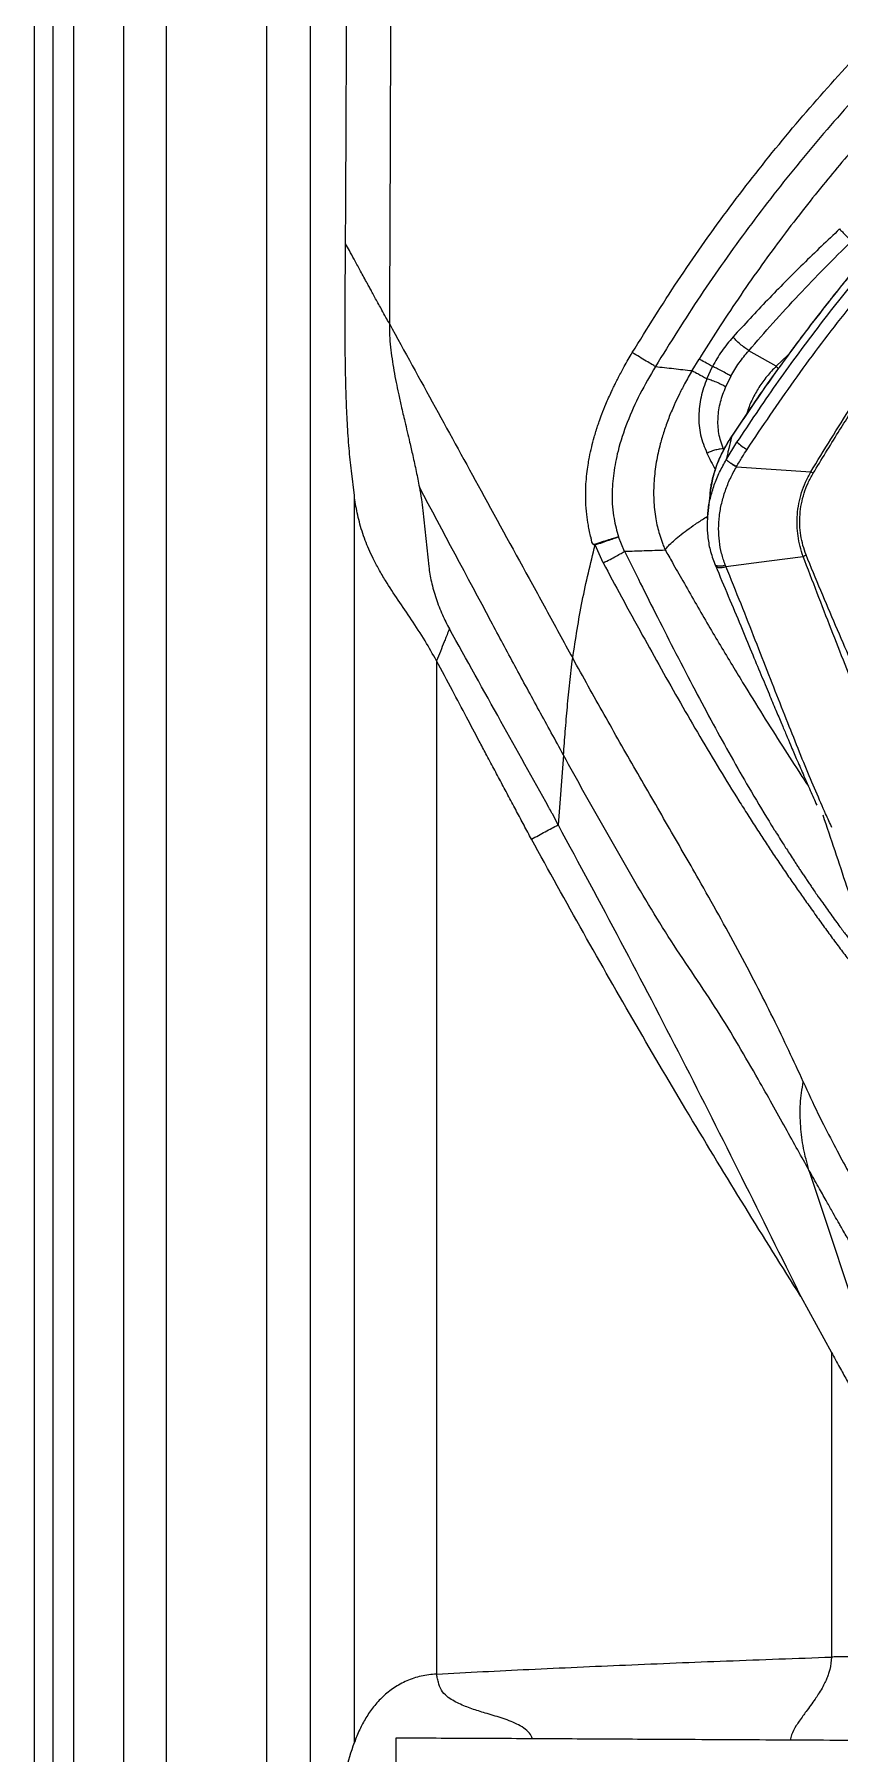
# Model space of a CAD drawing. Extents: x 943 to 1030, y 781 to 934.
# Drawn here: x 943.18 to 951.09, y 864.8 to 881.69 of the extents above; entities that cross this region are included whole.
import ezdxf

# ---------------------------------------------------------------- set-up
doc = ezdxf.new("R2010")
doc.units = 0
doc.header["$MEASUREMENT"] = 0
doc.layers.add('1', color=4, linetype='Continuous')

# ---------------------------------------------------------------- blocks, each defined once
blk = doc.blocks.new('AIRA')
at = {"layer": '1', "color": 4, "linetype": 'Continuous', "lineweight": 25}
blk.add_line((0, 84.142), (0, 3), dxfattribs=at)
at = {"layer": '1', "color": 3, "linetype": 'Continuous', "lineweight": 25}
for p, q in [((0.184, 3.417), (0.184, 83.725)), ((0.387, 3.694), (0.387, 83.448)), ((0.878, 82.815), (0.878, 4.327)), ((1.296, 82.306), (1.296, 4.836)), ((2.286, 48.522), (2.286, 82.071)), ((2.716, 48.652), (2.716, 82.071)), ((3.49, 75.683), (3.488, 75.686)), ((6.466, 75.221), (6.536, 75.335)), ((7.293, 75.264), (7.022, 75.417)), ((7.408, 75.372), (7.293, 75.264)), ((6.611, 75.142), (6.666, 75.261)), ((6.848, 75.166), (6.797, 75.064)), ((6.802, 74.346), (6.907, 74.517)), ((3.146, 73.993), (3.117, 74.237)), ((6.902, 74.277), (7.632, 74.226)), ((7.633, 74.226), (7.656, 74.213)), ((3.146, 61.747), (3.146, 73.993)), ((6.639, 73.998), (6.62, 73.817)), ((3.819, 73.847), (3.877, 73.297)), ((6.618, 73.767), (6.621, 73.817)), ((5.591, 73.334), (5.512, 73.51)), ((5.803, 73.446), (5.742, 73.589)), ((6.689, 73.321), (6.696, 73.305)), ((7.557, 73.397), (7.588, 73.411)), ((3.954, 72.371), (3.954, 62.42)), ((5.202, 71.446), (5.148, 70.76)), ((5.148, 70.76), (5.093, 70.867)), ((7.535, 66.127), (7.836, 65.579)), ((7.836, 65.579), (7.836, 62.587))]:
    blk.add_line(p, q, dxfattribs=at)
at = {"layer": '1', "color": 3, "linetype": 'Continuous', "lineweight": 25, "flags": 128}
for points in [[(6.852, 74.575), (6.851, 74.574), (6.853, 74.569)], [(6.798, 73.297), (7.223, 73.353), (7.557, 73.397)], [(7.614, 67.37), (8.199, 65.608), (8.78, 63.859)]]:
    blk.add_lwpolyline(points, dxfattribs=at)
at = {"layer": '1', "color": 3, "linetype": 'Continuous', "lineweight": 25}
blk.add_arc((7.258, 74.899), 0.518, 227.4165, 240.8955, dxfattribs=at)
for points, knots in [([(3.06, 76.467), (3.06, 76.611), (3.062, 76.887), (3.064, 77.288), (3.066, 77.671), (3.067, 78.057), (3.069, 78.448), (3.07, 78.838), (3.07, 79.223), (3.071, 79.892), (3.069, 80.843), (3.063, 81.663), (3.061, 82.071)], [0, 0, 0, 0, 0.076712, 0.148204, 0.214476, 0.281956, 0.354441, 0.424025, 0.490707, 0.56079, 0.781846, 1, 1, 1, 1]), ([(3.486, 82.071), (3.487, 82.024), (3.488, 81.921), (3.489, 81.752), (3.491, 81.554), (3.492, 81.333), (3.494, 81.107), (3.495, 80.906), (3.496, 80.743), (3.496, 80.614), (3.497, 80.489), (3.498, 80.358), (3.498, 80.215), (3.499, 79.823), (3.5, 79.447), (3.5, 79.087), (3.5, 78.988), (3.5, 78.911), (3.5, 78.854), (3.5, 78.815), (3.5, 78.77), (3.5, 78.685), (3.5, 78.548), (3.5, 78.345), (3.5, 78.096), (3.499, 77.826), (3.498, 77.54), (3.497, 77.258), (3.496, 76.978), (3.495, 76.705), (3.494, 76.451), (3.493, 76.22), (3.492, 76.029), (3.491, 75.878), (3.49, 75.767), (3.49, 75.707), (3.49, 75.683)], [0, 0, 0, 0, 0.022032, 0.048489, 0.079374, 0.114685, 0.152338, 0.185807, 0.208852, 0.229034, 0.246353, 0.26761, 0.290612, 0.313614, 0.451597, 0.467082, 0.482566, 0.498049, 0.503644, 0.509204, 0.516247, 0.524774, 0.549094, 0.580771, 0.619801, 0.66618, 0.707775, 0.753838, 0.798842, 0.839401, 0.881893, 0.918092, 0.948001, 0.971621, 0.988953, 1, 1, 1, 1]), ([(5.878, 75.398), (6.025, 75.634), (6.318, 76.107), (6.802, 76.789), (7.315, 77.448), (7.861, 78.081), (8.437, 78.687), (9.042, 79.262), (9.675, 79.809), (10.334, 80.322), (11.016, 80.806), (11.489, 81.099), (11.725, 81.246)], [0, 0, 0, 0, 0.100042, 0.199933, 0.299921, 0.400058, 0.500026, 0.599962, 0.700077, 0.800123, 0.900018, 1, 1, 1, 1]), ([(11.862, 81.018), (11.629, 80.873), (11.164, 80.584), (10.493, 80.107), (9.845, 79.601), (9.223, 79.063), (8.627, 78.496), (8.06, 77.901), (7.522, 77.278), (7.016, 76.63), (6.54, 75.96), (6.25, 75.494), (6.105, 75.261)], [0, 0, 0, 0, 0.100007, 0.199908, 0.299949, 0.40005, 0.499964, 0.599911, 0.700038, 0.800024, 0.899928, 1, 1, 1, 1]), ([(6.907, 74.517), (7.034, 74.707), (7.287, 75.086), (7.694, 75.637), (8.118, 76.174), (8.562, 76.696), (9.025, 77.201), (9.506, 77.69), (10.004, 78.161), (10.518, 78.613), (11.048, 79.046), (11.594, 79.459), (12.153, 79.854), (12.537, 80.099), (12.729, 80.221)], [0, 0, 0, 0, 0.083512, 0.166712, 0.249853, 0.333077, 0.416479, 0.499832, 0.583025, 0.666209, 0.749518, 0.832976, 0.916394, 1, 1, 1, 1]), ([(7.006, 74.446), (7.158, 74.672), (7.461, 75.124), (7.955, 75.776), (8.474, 76.407), (9.022, 77.017), (9.563, 77.569), (10.091, 78.069), (10.602, 78.52), (11.129, 78.952), (11.671, 79.364), (12.227, 79.758), (12.608, 80.002), (12.799, 80.124)], [0, 0, 0, 0, 0.100069, 0.199912, 0.299747, 0.399786, 0.499827, 0.583023, 0.66622, 0.749552, 0.833045, 0.916507, 1, 1, 1, 1]), ([(7.632, 74.226), (7.764, 74.441), (8.026, 74.872), (8.457, 75.496), (8.916, 76.098), (9.405, 76.674), (9.923, 77.219), (10.476, 77.731), (11.06, 78.211), (11.67, 78.659), (12.299, 79.08), (12.733, 79.334), (12.95, 79.461)], [0, 0, 0, 0, 0.100262, 0.200594, 0.3008419, 0.4004929, 0.4997617, 0.5991068, 0.6990092, 0.7993777, 0.8996698, 1, 1, 1, 1]), ([(7.656, 74.213), (7.738, 74.347), (7.892, 74.602), (8.122, 74.959), (8.336, 75.272), (8.531, 75.543), (8.703, 75.774), (8.85, 75.964), (8.956, 76.097), (9.025, 76.181), (9.064, 76.23), (9.117, 76.293), (9.185, 76.374), (9.27, 76.474), (9.358, 76.574), (9.506, 76.741), (9.669, 76.916), (9.823, 77.074), (9.892, 77.142), (9.922, 77.172), (9.935, 77.186), (9.941, 77.191), (9.944, 77.194), (9.945, 77.195), (9.946, 77.196), (9.946, 77.196), (9.946, 77.196), (9.946, 77.196), (9.946, 77.196), (9.946, 77.196), (9.947, 77.197), (9.949, 77.199), (9.96, 77.21), (9.982, 77.232), (10.022, 77.27), (10.084, 77.33), (10.173, 77.414), (10.292, 77.524), (10.397, 77.618), (10.48, 77.691), (10.531, 77.735), (10.584, 77.781), (10.641, 77.829), (10.699, 77.878), (10.761, 77.929), (10.823, 77.981), (11.027, 78.146), (11.38, 78.416), (11.894, 78.777), (12.421, 79.12), (12.782, 79.331), (12.963, 79.436)], [0, 0, 0, 0, 0.062481, 0.118844, 0.169135, 0.213352, 0.251461, 0.283422, 0.309236, 0.318658, 0.3269, 0.333965, 0.351242, 0.368824, 0.386373, 0.403893, 0.457678, 0.481272, 0.491642, 0.496202, 0.498209, 0.499091, 0.49948, 0.499651, 0.499785, 0.499785, 0.499785, 0.499787, 0.499791, 0.499809, 0.499878, 0.500152, 0.501246, 0.505611, 0.512881, 0.523059, 0.53994, 0.561408, 0.587481, 0.596044, 0.605011, 0.61438, 0.624154, 0.634334, 0.64492, 0.655914, 0.66648, 0.749216, 0.832806, 0.916374, 1, 1, 1, 1]), ([(9.084, 78.488), (8.997, 78.403), (8.826, 78.236), (8.582, 77.985), (8.354, 77.74), (8.14, 77.502), (7.942, 77.272), (7.745, 77.035), (7.541, 76.78), (7.332, 76.507), (7.121, 76.219), (6.918, 75.927), (6.72, 75.63), (6.596, 75.432), (6.536, 75.335)], [0, 0, 0, 0, 0.089905, 0.176045, 0.258416, 0.337016, 0.411842, 0.482892, 0.563936, 0.653111, 0.736924, 0.827215, 0.91562, 1, 1, 1, 1]), ([(8.685, 76.934), (8.622, 76.864), (8.502, 76.732), (8.337, 76.542), (8.194, 76.373), (8.071, 76.225), (7.97, 76.1), (7.884, 75.994), (7.798, 75.886), (7.696, 75.755), (7.568, 75.588), (7.418, 75.386), (7.245, 75.149), (7.053, 74.876), (6.922, 74.679), (6.852, 74.575)], [0, 0, 0, 0, 0.094325, 0.178492, 0.25253, 0.316461, 0.370301, 0.414065, 0.452667, 0.509399, 0.579886, 0.664139, 0.762187, 0.874096, 1, 1, 1, 1]), ([(6.853, 74.569), (6.992, 74.775), (7.271, 75.188), (7.72, 75.786), (8.189, 76.371), (8.521, 76.745), (8.687, 76.932)], [0, 0, 0, 0, 0.250206, 0.499886, 0.749717, 1, 1, 1, 1]), ([(7.916, 76.612), (7.795, 76.498), (7.555, 76.269), (7.204, 75.916), (6.98, 75.673), (6.868, 75.552)], [0, 0, 0, 0, 0.332709, 0.665885, 1, 1, 1, 1]), ([(7.022, 75.417), (7.101, 75.508), (7.262, 75.693), (7.511, 75.962), (7.769, 76.231), (7.944, 76.405), (8.034, 76.494)], [0, 0, 0, 0, 0.245518, 0.500011, 0.744041, 1, 1, 1, 1]), ([(7.916, 76.612), (7.925, 76.603), (7.943, 76.583), (7.975, 76.55), (8.007, 76.519), (8.025, 76.502), (8.034, 76.494)], [0, 0, 0, 0, 0.244414, 0.5, 0.755586, 1, 1, 1, 1]), ([(3.117, 74.237), (3.109, 74.31), (3.092, 74.464), (3.077, 74.703), (3.065, 74.955), (3.059, 75.21), (3.056, 75.428), (3.055, 75.608), (3.055, 75.756), (3.056, 75.899), (3.057, 76.032), (3.057, 76.156), (3.058, 76.276), (3.059, 76.382), (3.059, 76.443), (3.06, 76.467)], [0, 0, 0, 0, 0.10014, 0.21175, 0.32182, 0.439403, 0.553088, 0.614479, 0.680703, 0.751764, 0.806176, 0.858003, 0.918146, 0.966919, 1, 1, 1, 1]), ([(3.488, 75.686), (3.478, 75.705), (3.454, 75.748), (3.42, 75.81), (3.386, 75.872), (3.356, 75.926), (3.329, 75.976), (3.305, 76.02), (3.284, 76.058), (3.249, 76.122), (3.202, 76.208), (3.146, 76.311), (3.098, 76.397), (3.072, 76.445), (3.06, 76.467)], [0, 0, 0, 0, 0.069709, 0.158547, 0.226394, 0.294411, 0.356228, 0.410781, 0.458031, 0.497956, 0.648784, 0.782357, 0.899261, 1, 1, 1, 1]), ([(3.49, 75.683), (3.49, 75.645), (3.491, 75.567), (3.501, 75.452), (3.516, 75.337), (3.534, 75.222), (3.556, 75.108), (3.58, 74.992), (3.608, 74.864), (3.646, 74.705), (3.684, 74.542), (3.722, 74.379), (3.755, 74.231), (3.775, 74.128), (3.785, 74.077)], [0, 0, 0, 0, 0.070643, 0.141251, 0.211641, 0.282525, 0.355231, 0.422843, 0.500005, 0.595313, 0.722103, 0.805762, 0.903265, 1, 1, 1, 1]), ([(3.49, 75.683), (3.79, 75.136), (4.259, 74.282), (4.771, 73.348), (5.028, 72.88), (5.16, 72.64), (5.248, 72.479), (5.292, 72.399)], [0, 0, 0, 0, 0.500001, 0.780002, 0.853336, 0.926669, 1, 1, 1, 1]), ([(6.868, 75.552), (6.829, 75.506), (6.753, 75.416), (6.695, 75.313), (6.666, 75.261)], [0, 0, 0, 0, 0.500825, 1, 1, 1, 1]), ([(7.022, 75.417), (7.009, 75.426), (6.983, 75.445), (6.938, 75.482), (6.896, 75.521), (6.877, 75.541), (6.868, 75.552)], [0, 0, 0, 0, 0.240908, 0.5, 0.759092, 1, 1, 1, 1]), ([(5.476, 73.565), (5.476, 73.566), (5.475, 73.567), (5.474, 73.572), (5.463, 73.617), (5.446, 73.697), (5.428, 73.815), (5.42, 73.93), (5.419, 74.037), (5.424, 74.136), (5.433, 74.225), (5.445, 74.305), (5.459, 74.386), (5.478, 74.471), (5.5, 74.555), (5.518, 74.614), (5.529, 74.651), (5.539, 74.683), (5.556, 74.73), (5.582, 74.803), (5.622, 74.901), (5.658, 74.982), (5.682, 75.033), (5.689, 75.048), (5.695, 75.061), (5.704, 75.079), (5.714, 75.1), (5.728, 75.127), (5.756, 75.181), (5.805, 75.273), (5.852, 75.352), (5.878, 75.398)], [0, 0, 0, 0, 0.0002288, 0.0020995, 0.007424, 0.0731164, 0.1286408, 0.1934062, 0.2519725, 0.2952123, 0.3480889, 0.3903872, 0.4219594, 0.4754281, 0.5255417, 0.5571101, 0.5725385, 0.584364, 0.6094721, 0.6500152, 0.7051593, 0.7750167, 0.7878372, 0.7928208, 0.8003631, 0.8104667, 0.8231344, 0.8383696, 0.8561751, 0.9183994, 1, 1, 1, 1]), ([(6.105, 75.261), (6.095, 75.268), (6.073, 75.281), (6.017, 75.314), (5.95, 75.354), (5.902, 75.383), (5.878, 75.398)], [0, 0, 0, 0, 0.244049, 0.5, 0.75595, 1, 1, 1, 1]), ([(6.666, 75.261), (6.64, 75.276), (6.588, 75.306), (6.553, 75.325), (6.536, 75.335)], [0, 0, 0, 0, 0.507768, 1, 1, 1, 1]), ([(6.848, 75.166), (6.873, 75.21), (6.924, 75.299), (6.989, 75.377), (7.022, 75.417)], [0, 0, 0, 0, 0.499929, 1, 1, 1, 1]), ([(6.105, 75.261), (6.053, 75.172), (5.95, 74.994), (5.825, 74.717), (5.739, 74.456), (5.691, 74.217), (5.674, 73.995), (5.688, 73.783), (5.726, 73.648), (5.742, 73.589)], [0, 0, 0, 0, 0.176212, 0.3486, 0.517024, 0.64155, 0.762651, 0.896023, 1, 1, 1, 1]), ([(6.466, 75.221), (6.441, 75.178), (6.395, 75.098), (6.337, 74.985), (6.284, 74.872), (6.235, 74.755), (6.19, 74.628), (6.156, 74.514), (6.131, 74.412), (6.113, 74.321), (6.1, 74.23), (6.091, 74.137), (6.087, 74.044), (6.088, 73.951), (6.095, 73.858), (6.108, 73.77), (6.124, 73.689), (6.145, 73.612), (6.163, 73.555), (6.179, 73.515), (6.187, 73.493), (6.195, 73.476), (6.199, 73.465), (6.201, 73.462), (6.201, 73.461), (6.201, 73.461)], [0, 0, 0, 0, 0.080236, 0.149013, 0.206292, 0.282344, 0.3555, 0.425714, 0.47552, 0.525483, 0.575588, 0.625838, 0.676255, 0.727031, 0.777312, 0.827221, 0.870647, 0.91201, 0.95591, 0.96755, 0.980914, 0.994341, 0.998144, 0.999315, 1, 1, 1, 1]), ([(6.105, 75.261), (6.165, 75.255), (6.286, 75.241), (6.406, 75.227), (6.466, 75.221)], [0, 0, 0, 0, 0.4999986, 1, 1, 1, 1]), ([(6.466, 75.221), (6.485, 75.211), (6.523, 75.191), (6.581, 75.158), (6.611, 75.142)], [0, 0, 0, 0, 0.4919557, 1, 1, 1, 1]), ([(6.611, 75.142), (6.589, 75.082), (6.547, 74.962), (6.526, 74.775), (6.541, 74.588), (6.588, 74.47), (6.612, 74.41)], [0, 0, 0, 0, 0.245309, 0.492951, 0.744703, 1, 1, 1, 1]), ([(6.611, 75.142), (6.624, 75.138), (6.651, 75.131), (6.704, 75.111), (6.756, 75.087), (6.784, 75.071), (6.797, 75.064)], [0, 0, 0, 0, 0.241145, 0.499999, 0.758855, 1, 1, 1, 1]), ([(6.848, 75.166), (6.834, 75.174), (6.806, 75.191), (6.755, 75.219), (6.704, 75.245), (6.678, 75.256), (6.666, 75.261)], [0, 0, 0, 0, 0.240806, 0.5, 0.759194, 1, 1, 1, 1]), ([(7.293, 75.264), (7.261, 75.232), (7.199, 75.167), (7.121, 75.058), (7.057, 74.942), (7.019, 74.855), (7.007, 74.808), (7.005, 74.802)], [0, 0, 0, 0, 0.242516, 0.48372, 0.724622, 0.966932, 1, 1, 1, 1]), ([(7.293, 75.264), (7.298, 75.258), (7.305, 75.251), (7.313, 75.243), (7.314, 75.242)], [0, 0, 0, 0, 0.878968, 1, 1, 1, 1]), ([(6.773, 74.452), (6.756, 74.502), (6.722, 74.602), (6.717, 74.759), (6.739, 74.914), (6.778, 75.014), (6.797, 75.064)], [0, 0, 0, 0, 0.251876, 0.501644, 0.75031, 1, 1, 1, 1]), ([(6.852, 74.575), (6.822, 74.527), (6.764, 74.432), (6.702, 74.284), (6.659, 74.14), (6.646, 74.045), (6.64, 73.999)], [0, 0, 0, 0, 0.272315, 0.52899, 0.772698, 1, 1, 1, 1]), ([(6.642, 73.998), (6.643, 74.016), (6.648, 74.079), (6.673, 74.188), (6.717, 74.32), (6.777, 74.448), (6.827, 74.529), (6.853, 74.569)], [0, 0, 0, 0, 0.094314, 0.321182, 0.548837, 0.774122, 1, 1, 1, 1]), ([(6.853, 74.569), (6.844, 74.532), (6.835, 74.495), (6.827, 74.457), (6.827, 74.456), (6.825, 74.451), (6.821, 74.433), (6.813, 74.397), (6.806, 74.365), (6.802, 74.346)], [0, 0, 0, 0, 0.500001, 0.500607, 0.505213, 0.517858, 0.565455, 0.750005, 1, 1, 1, 1]), ([(6.773, 74.452), (6.763, 74.452), (6.742, 74.451), (6.699, 74.443), (6.654, 74.429), (6.626, 74.416), (6.612, 74.41)], [0, 0, 0, 0, 0.243719, 0.5, 0.756281, 1, 1, 1, 1]), ([(6.612, 74.41), (6.638, 74.357), (6.664, 74.303), (6.695, 74.251), (6.695, 74.251)], [0, 0, 0, 0, 0.999383, 1, 1, 1, 1]), ([(6.621, 73.817), (6.622, 73.824), (6.624, 73.874), (6.644, 73.969), (6.682, 74.099), (6.734, 74.226), (6.779, 74.306), (6.802, 74.346)], [0, 0, 0, 0, 0.038086, 0.278927, 0.518638, 0.760033, 1, 1, 1, 1]), ([(6.802, 74.346), (6.805, 74.343), (6.809, 74.339), (6.823, 74.328), (6.836, 74.319), (6.852, 74.308), (6.874, 74.294), (6.891, 74.284), (6.902, 74.278)], [0, 0, 0, 0, 0.238958, 0.36804, 0.5, 0.63196, 0.761042, 1, 1, 1, 1]), ([(6.902, 74.277), (6.891, 74.284), (6.874, 74.294), (6.851, 74.308), (6.836, 74.318), (6.822, 74.328), (6.809, 74.338), (6.805, 74.343), (6.802, 74.346)], [0, 0, 0, 0, 0.239009, 0.368125, 0.500111, 0.632082, 0.76115, 1, 1, 1, 1]), ([(6.902, 74.278), (6.921, 74.31), (6.955, 74.366), (6.99, 74.422), (7.006, 74.446)], [0, 0, 0, 0, 0.5600024, 1, 1, 1, 1]), ([(6.792, 73.314), (6.779, 73.35), (6.753, 73.424), (6.732, 73.544), (6.724, 73.668), (6.732, 73.793), (6.754, 73.918), (6.791, 74.042), (6.839, 74.163), (6.881, 74.239), (6.902, 74.277)], [0, 0, 0, 0, 0.126237, 0.25247, 0.378246, 0.503559, 0.627704, 0.75127, 0.8765, 1, 1, 1, 1]), ([(6.902, 74.278), (6.902, 74.278), (6.902, 74.278), (6.902, 74.278), (6.902, 74.277)], [0, 0, 0, 0, 0.56, 1, 1, 1, 1]), ([(7.557, 73.397), (7.547, 73.43), (7.525, 73.494), (7.499, 73.63), (7.494, 73.772), (7.513, 73.916), (7.54, 74.023), (7.579, 74.127), (7.615, 74.193), (7.633, 74.226)], [0, 0, 0, 0, 0.125715, 0.251319, 0.500682, 0.625643, 0.750732, 0.87504, 1, 1, 1, 1]), ([(7.587, 73.411), (7.576, 73.442), (7.554, 73.504), (7.526, 73.635), (7.52, 73.774), (7.539, 73.913), (7.565, 74.016), (7.603, 74.118), (7.639, 74.181), (7.656, 74.213)], [0, 0, 0, 0, 0.126001, 0.251619, 0.501189, 0.626193, 0.751176, 0.875146, 1, 1, 1, 1]), ([(3.954, 72.371), (3.917, 72.436), (3.839, 72.575), (3.709, 72.772), (3.575, 72.968), (3.467, 73.132), (3.387, 73.267), (3.333, 73.371), (3.288, 73.465), (3.252, 73.555), (3.221, 73.644), (3.195, 73.734), (3.174, 73.822), (3.158, 73.908), (3.15, 73.965), (3.146, 73.993)], [0, 0, 0, 0, 0.1184671, 0.2500305, 0.3749963, 0.499907, 0.5729459, 0.6389436, 0.6979397, 0.7499901, 0.8047323, 0.856951, 0.9067887, 0.9544091, 1, 1, 1, 1]), ([(3.785, 74.077), (3.792, 74.037), (3.806, 73.96), (3.815, 73.884), (3.819, 73.847)], [0, 0, 0, 0, 0.523215, 1, 1, 1, 1]), ([(5.202, 71.446), (5.122, 71.592), (4.962, 71.883), (4.724, 72.32), (4.332, 73.052), (4.019, 73.638), (3.785, 74.077)], [0, 0, 0, 0, 0.166665, 0.333331, 0.499998, 1, 1, 1, 1]), ([(6.201, 73.46), (6.211, 73.473), (6.232, 73.5), (6.28, 73.547), (6.34, 73.599), (6.414, 73.655), (6.498, 73.714), (6.567, 73.76), (6.61, 73.786), (6.62, 73.792)], [0, 0, 0, 0, 0.152107, 0.308883, 0.468934, 0.630675, 0.792417, 0.952472, 1, 1, 1, 1]), ([(6.62, 73.816), (6.618, 73.782), (6.612, 73.708), (6.618, 73.589), (6.64, 73.454), (6.672, 73.367), (6.689, 73.321)], [0, 0, 0, 0, 0.192179, 0.423129, 0.693559, 1, 1, 1, 1]), ([(5.292, 72.399), (5.321, 72.586), (5.378, 72.959), (5.468, 73.326), (5.512, 73.51)], [0, 0, 0, 0, 0.50003, 1, 1, 1, 1]), ([(5.498, 73.512), (5.497, 73.512), (5.495, 73.514), (5.493, 73.515), (5.487, 73.522), (5.482, 73.534), (5.478, 73.549), (5.477, 73.558), (5.476, 73.563), (5.476, 73.565), (5.476, 73.565)], [0, 0, 0, 0, 0.0626475, 0.1244186, 0.1384465, 0.499826, 0.7495471, 0.9239139, 0.9739587, 1, 1, 1, 1]), ([(5.742, 73.589), (5.73, 73.585), (5.706, 73.578), (5.646, 73.559), (5.575, 73.536), (5.523, 73.52), (5.498, 73.512)], [0, 0, 0, 0, 0.244504, 0.500079, 0.755612, 1, 1, 1, 1]), ([(5.512, 73.51), (5.51, 73.51), (5.505, 73.511), (5.5, 73.511), (5.498, 73.512)], [0, 0, 0, 0, 0.499994, 1, 1, 1, 1]), ([(5.512, 73.51), (5.537, 73.518), (5.586, 73.534), (5.653, 73.557), (5.708, 73.577), (5.731, 73.585), (5.742, 73.589)], [0, 0, 0, 0, 0.250701, 0.500667, 0.750479, 1, 1, 1, 1]), ([(5.803, 73.447), (5.868, 73.449), (6.003, 73.453), (6.133, 73.458), (6.201, 73.46)], [0, 0, 0, 0, 0.477756, 1, 1, 1, 1]), ([(6.201, 73.46), (6.225, 73.42), (6.283, 73.318), (6.38, 73.146), (6.494, 72.948), (6.612, 72.744), (6.73, 72.544), (6.847, 72.349), (6.992, 72.111), (7.162, 71.835), (7.354, 71.532), (7.504, 71.299), (7.585, 71.175), (7.609, 71.139)], [0, 0, 0, 0, 0.047355, 0.117477, 0.198411, 0.279281, 0.359993, 0.44052, 0.520875, 0.661198, 0.80109, 0.940595, 1, 1, 1, 1]), ([(3.877, 73.297), (3.885, 73.247), (3.9, 73.141), (3.948, 72.983), (4.006, 72.827), (4.056, 72.73), (4.08, 72.685)], [0, 0, 0, 0, 0.235887, 0.499965, 0.765382, 1, 1, 1, 1]), ([(5.591, 73.334), (5.651, 73.222), (5.779, 72.985), (5.969, 72.637), (6.163, 72.289), (6.351, 71.957), (6.542, 71.626), (6.734, 71.305), (6.892, 71.05), (7.013, 70.858), (7.099, 70.725), (7.182, 70.597), (7.266, 70.47), (7.351, 70.345), (7.436, 70.22), (7.52, 70.1), (7.607, 69.977), (7.696, 69.852), (7.788, 69.724), (7.878, 69.602), (7.966, 69.485), (8.053, 69.371), (8.139, 69.261), (8.195, 69.191), (8.223, 69.155)], [0, 0, 0, 0, 0.068775, 0.146847, 0.216536, 0.287905, 0.358704, 0.43084, 0.500127, 0.532394, 0.563868, 0.594559, 0.624484, 0.656366, 0.68789, 0.719069, 0.749921, 0.786007, 0.821341, 0.856967, 0.892221, 0.927536, 0.963452, 1, 1, 1, 1]), ([(5.592, 73.334), (5.615, 73.345), (5.661, 73.368), (5.722, 73.4), (5.773, 73.428), (5.793, 73.44), (5.803, 73.447)], [0, 0, 0, 0, 0.249999, 0.499998, 0.749998, 1, 1, 1, 1]), ([(5.803, 73.447), (5.854, 73.342), (5.961, 73.126), (6.129, 72.791), (6.308, 72.44), (6.491, 72.089), (6.671, 71.751), (6.848, 71.431), (7.031, 71.112), (7.173, 70.875), (7.263, 70.73), (7.301, 70.669), (7.331, 70.622), (7.364, 70.57), (7.395, 70.521), (7.43, 70.466), (7.463, 70.416), (7.491, 70.373), (7.514, 70.338), (7.537, 70.303), (7.561, 70.268), (7.586, 70.231), (7.61, 70.194), (7.635, 70.158), (7.662, 70.118), (7.7, 70.063), (7.746, 69.998), (7.795, 69.929), (7.841, 69.865), (7.886, 69.804), (7.927, 69.748), (7.963, 69.701), (8, 69.651), (8.048, 69.589), (8.106, 69.514), (8.165, 69.44), (8.216, 69.376), (8.246, 69.339), (8.26, 69.323)], [0, 0, 0, 0, 0.064909, 0.135065, 0.210597, 0.287379, 0.360138, 0.431027, 0.500226, 0.578116, 0.598561, 0.606121, 0.622801, 0.633049, 0.645165, 0.659158, 0.674861, 0.683692, 0.692536, 0.701387, 0.711129, 0.72087, 0.730607, 0.740333, 0.750044, 0.763108, 0.786017, 0.80449, 0.822011, 0.842009, 0.859024, 0.873059, 0.885605, 0.9062, 0.932507, 0.959597, 0.982063, 1, 1, 1, 1]), ([(6.69, 73.321), (6.691, 73.319), (6.693, 73.314), (6.703, 73.308), (6.717, 73.304), (6.734, 73.302), (6.753, 73.303), (6.773, 73.307), (6.786, 73.312), (6.792, 73.314)], [0, 0, 0, 0, 0.080611, 0.236617, 0.396587, 0.556557, 0.712563, 0.861201, 1, 1, 1, 1]), ([(6.693, 73.311), (6.693, 73.311), (6.694, 73.307), (6.699, 73.3), (6.709, 73.293), (6.723, 73.288), (6.74, 73.286), (6.76, 73.287), (6.779, 73.291), (6.792, 73.295), (6.798, 73.297)], [0, 0, 0, 0, 0.0169813, 0.1537068, 0.2971838, 0.4443145, 0.5914918, 0.7351018, 0.8720292, 1, 1, 1, 1]), ([(6.696, 73.306), (6.738, 73.205), (6.823, 73.003), (6.941, 72.721), (7.047, 72.465), (7.14, 72.243), (7.219, 72.053), (7.286, 71.893), (7.342, 71.761), (7.39, 71.647), (7.439, 71.532), (7.494, 71.402), (7.56, 71.251), (7.628, 71.095), (7.67, 71), (7.691, 70.953)], [0, 0, 0, 0, 0.105676, 0.211493, 0.307615, 0.393938, 0.470639, 0.536737, 0.593749, 0.641701, 0.687838, 0.751642, 0.827632, 0.915288, 1, 1, 1, 1]), ([(6.798, 73.297), (6.797, 73.3), (6.795, 73.306), (6.793, 73.311), (6.792, 73.314)], [0, 0, 0, 0, 0.56, 1, 1, 1, 1]), ([(7.841, 70.734), (7.82, 70.778), (7.772, 70.882), (7.683, 71.086), (7.578, 71.335), (7.466, 71.612), (7.347, 71.912), (7.221, 72.232), (7.088, 72.571), (6.949, 72.926), (6.848, 73.174), (6.798, 73.297)], [0, 0, 0, 0, 0.082536, 0.196939, 0.31203, 0.427055, 0.541417, 0.65567, 0.770292, 0.885344, 1, 1, 1, 1]), ([(8.504, 70.425), (8.513, 70.437), (8.532, 70.462), (8.548, 70.52), (8.554, 70.598), (8.546, 70.702), (8.521, 70.833), (8.476, 70.993), (8.415, 71.178), (8.332, 71.407), (8.227, 71.681), (8.102, 72), (7.97, 72.334), (7.834, 72.68), (7.696, 73.035), (7.603, 73.276), (7.557, 73.397)], [0, 0, 0, 0, 0.06234, 0.124818, 0.187363, 0.250453, 0.313852, 0.376637, 0.439459, 0.502671, 0.586016, 0.668823, 0.751617, 0.834542, 0.917364, 1, 1, 1, 1]), ([(8.583, 70.468), (8.594, 70.482), (8.616, 70.511), (8.639, 70.576), (8.649, 70.66), (8.642, 70.769), (8.616, 70.905), (8.568, 71.067), (8.503, 71.252), (8.413, 71.478), (8.3, 71.746), (8.165, 72.056), (8.023, 72.38), (7.877, 72.715), (7.731, 73.059), (7.635, 73.294), (7.587, 73.411)], [0, 0, 0, 0, 0.062319, 0.124752, 0.187451, 0.250906, 0.314486, 0.37751, 0.44061, 0.503895, 0.587131, 0.669779, 0.75236, 0.835034, 0.917583, 1, 1, 1, 1]), ([(4.08, 72.685), (4.072, 72.666), (4.061, 72.638), (4.044, 72.595), (4.011, 72.511), (3.979, 72.433), (3.954, 72.371)], [0, 0, 0, 0, 0.190051, 0.27416, 0.419715, 1, 1, 1, 1]), ([(5.093, 70.867), (5.091, 70.869), (5.079, 70.891), (4.911, 71.194), (4.576, 71.798), (4.249, 72.382), (4.08, 72.685)], [0, 0, 0, 0, 0.003849, 0.035591, 0.499944, 1, 1, 1, 1]), ([(4.887, 70.619), (4.863, 70.664), (4.814, 70.755), (4.74, 70.894), (4.666, 71.033), (4.591, 71.173), (4.516, 71.315), (4.443, 71.451), (4.354, 71.619), (4.244, 71.826), (4.104, 72.089), (4.006, 72.274), (3.954, 72.371)], [0, 0, 0, 0, 0.078356, 0.15579, 0.237232, 0.316864, 0.396266, 0.478855, 0.549979, 0.683655, 0.833662, 1, 1, 1, 1]), ([(5.202, 71.446), (5.207, 71.523), (5.219, 71.677), (5.239, 71.916), (5.262, 72.157), (5.282, 72.318), (5.292, 72.399)], [0, 0, 0, 0, 0.249951, 0.499974, 0.750005, 1, 1, 1, 1]), ([(7.558, 68.237), (7.512, 68.339), (7.419, 68.541), (7.263, 68.862), (7.097, 69.192), (6.918, 69.53), (6.729, 69.875), (6.499, 70.282), (6.226, 70.755), (5.913, 71.296), (5.6, 71.843), (5.394, 72.214), (5.292, 72.399)], [0, 0, 0, 0, 0.08333, 0.166662, 0.249997, 0.333332, 0.416668, 0.500007, 0.624999, 0.749998, 0.875, 1, 1, 1, 1]), ([(7.614, 67.37), (7.578, 67.434), (7.507, 67.562), (7.385, 67.782), (7.255, 68.016), (7.101, 68.287), (6.923, 68.595), (6.718, 68.935), (6.492, 69.273), (6.258, 69.618), (6.037, 69.976), (5.824, 70.34), (5.613, 70.707), (5.405, 71.075), (5.269, 71.322), (5.202, 71.446)], [0, 0, 0, 0, 0.062475, 0.124959, 0.187453, 0.249953, 0.333284, 0.41662, 0.499937, 0.583262, 0.666602, 0.74995, 0.8333, 0.91665, 1, 1, 1, 1]), ([(5.148, 70.76), (5.354, 70.379), (5.766, 69.616), (6.368, 68.463), (6.954, 67.298), (7.341, 66.518), (7.535, 66.127)], [0, 0, 0, 0, 0.2492964, 0.4987966, 0.7489993, 1, 1, 1, 1]), ([(7.751, 70.858), (7.829, 70.624), (8, 70.113), (8.168, 69.601), (8.26, 69.323)], [0, 0, 0, 0, 0.457465, 1, 1, 1, 1]), ([(7.535, 66.127), (7.352, 66.42), (6.981, 67.012), (6.44, 67.901), (5.911, 68.799), (5.394, 69.702), (5.056, 70.313), (4.887, 70.619)], [0, 0, 0, 0, 0.199033, 0.401654, 0.598396, 0.798707, 1, 1, 1, 1]), ([(7.614, 67.37), (7.595, 67.44), (7.555, 67.581), (7.531, 67.8), (7.524, 68.02), (7.547, 68.165), (7.558, 68.237)], [0, 0, 0, 0, 0.249981, 0.50004, 0.750088, 1, 1, 1, 1]), ([(7.558, 68.237), (7.607, 68.131), (7.704, 67.917), (7.844, 67.648), (7.971, 67.408), (8.086, 67.202), (8.186, 67.026), (8.278, 66.872), (8.36, 66.739), (8.429, 66.624), (8.49, 66.513), (8.524, 66.42), (8.549, 66.353), (8.56, 66.331), (8.565, 66.321)], [0, 0, 0, 0, 0.083308, 0.166623, 0.249943, 0.333268, 0.416598, 0.499934, 0.593272, 0.686616, 0.779964, 0.903184, 0.957401, 1, 1, 1, 1]), ([(8.654, 65.495), (8.645, 65.512), (8.625, 65.547), (8.604, 65.585), (8.59, 65.61), (8.583, 65.622), (8.577, 65.635), (8.57, 65.648), (8.563, 65.66), (8.554, 65.676), (8.545, 65.695), (8.535, 65.717), (8.526, 65.74), (8.515, 65.763), (8.504, 65.785), (8.494, 65.806), (8.483, 65.827), (8.472, 65.847), (8.461, 65.868), (8.45, 65.888), (8.441, 65.906), (8.432, 65.922), (8.425, 65.935), (8.418, 65.949), (8.41, 65.963), (8.4, 65.981), (8.392, 65.997), (8.384, 66.012), (8.377, 66.023), (8.372, 66.034), (8.366, 66.044), (8.361, 66.054), (8.355, 66.064), (8.349, 66.074), (8.344, 66.084), (8.338, 66.095), (8.33, 66.11), (8.319, 66.13), (8.307, 66.152), (8.295, 66.173), (8.284, 66.191), (8.276, 66.206), (8.271, 66.216), (8.268, 66.221), (8.266, 66.225), (8.262, 66.231), (8.256, 66.242), (8.245, 66.262), (8.223, 66.3), (8.194, 66.35), (8.162, 66.408), (8.133, 66.459), (8.104, 66.509), (8.067, 66.573), (8.019, 66.658), (7.974, 66.736), (7.943, 66.789), (7.933, 66.807), (7.924, 66.822), (7.914, 66.841), (7.902, 66.862), (7.878, 66.903), (7.839, 66.971), (7.78, 67.076), (7.705, 67.209), (7.646, 67.313), (7.614, 67.37)], [0, 0, 0, 0, 0.04276, 0.087807, 0.099306, 0.110806, 0.122306, 0.133806, 0.145308, 0.156618, 0.178069, 0.197055, 0.218526, 0.239453, 0.259189, 0.279455, 0.297205, 0.315204, 0.332805, 0.350406, 0.368007, 0.377954, 0.38975, 0.399153, 0.410828, 0.424774, 0.439345, 0.44838, 0.457414, 0.464513, 0.471612, 0.47871, 0.485809, 0.492907, 0.500006, 0.505821, 0.515598, 0.529338, 0.545083, 0.556869, 0.568118, 0.578832, 0.583554, 0.58485, 0.587212, 0.590641, 0.595137, 0.607072, 0.623121, 0.657938, 0.684042, 0.70603, 0.728017, 0.750003, 0.785741, 0.827628, 0.835346, 0.839835, 0.845138, 0.851255, 0.858187, 0.865932, 0.890689, 0.921287, 0.957724, 1, 1, 1, 1]), ([(7.836, 65.579), (7.863, 65.53), (7.912, 65.44), (7.984, 65.31), (8.051, 65.187), (8.118, 65.066), (8.191, 64.933), (8.266, 64.795), (8.344, 64.653), (8.414, 64.525), (8.48, 64.406), (8.541, 64.295), (8.597, 64.193), (8.645, 64.105), (8.687, 64.029), (8.722, 63.965), (8.749, 63.915), (8.77, 63.877), (8.777, 63.865), (8.78, 63.859)], [0, 0, 0, 0, 0.07264, 0.134065, 0.194461, 0.25806, 0.316095, 0.395695, 0.469197, 0.536648, 0.598107, 0.66248, 0.721721, 0.776023, 0.825635, 0.87396, 0.918684, 0.96044, 1, 1, 1, 1]), ([(3.954, 62.42), (4.257, 62.436), (4.876, 62.467), (5.826, 62.51), (6.818, 62.55), (7.492, 62.574), (7.836, 62.587)], [0, 0, 0, 0, 0.234199, 0.478928, 0.734194, 1, 1, 1, 1]), ([(7.836, 62.587), (7.833, 62.546), (7.828, 62.49), (7.808, 62.423), (7.792, 62.38), (7.77, 62.332), (7.742, 62.279), (7.709, 62.224), (7.671, 62.168), (7.631, 62.111), (7.591, 62.057), (7.553, 62.006), (7.52, 61.96), (7.479, 61.897), (7.441, 61.832), (7.434, 61.787), (7.432, 61.771)], [0, 0, 0, 0, 0.1163165, 0.1588361, 0.2034949, 0.2504319, 0.3125723, 0.3832383, 0.440386, 0.5194689, 0.5996638, 0.6553661, 0.7257436, 0.7873054, 0.9202552, 1, 1, 1, 1]), ([(8.78, 61.903), (8.78, 61.938), (8.78, 61.991), (8.777, 62.061), (8.775, 62.111), (8.77, 62.158), (8.764, 62.201), (8.756, 62.241), (8.746, 62.278), (8.73, 62.316), (8.709, 62.355), (8.682, 62.389), (8.651, 62.418), (8.623, 62.44), (8.596, 62.457), (8.567, 62.474), (8.528, 62.492), (8.48, 62.511), (8.429, 62.527), (8.376, 62.542), (8.317, 62.554), (8.255, 62.565), (8.197, 62.573), (8.148, 62.578), (8.109, 62.582), (8.077, 62.584), (8.042, 62.586), (7.998, 62.588), (7.945, 62.588), (7.891, 62.588), (7.855, 62.587), (7.836, 62.587)], [0, 0, 0, 0, 0.059628, 0.092345, 0.124875, 0.15556, 0.187417, 0.218017, 0.249864, 0.285638, 0.327481, 0.37482, 0.412893, 0.451628, 0.474576, 0.499948, 0.541893, 0.582938, 0.624913, 0.662633, 0.703722, 0.749925, 0.786808, 0.817235, 0.841726, 0.85922, 0.874967, 0.905583, 0.936618, 0.968086, 1, 1, 1, 1]), ([(3.954, 62.42), (3.903, 62.415), (3.826, 62.408), (3.73, 62.38), (3.638, 62.345), (3.533, 62.287), (3.425, 62.2), (3.333, 62.1), (3.258, 61.991), (3.195, 61.873), (3.163, 61.79), (3.146, 61.747)], [0, 0, 0, 0, 0.124843, 0.186865, 0.249893, 0.374805, 0.499787, 0.624817, 0.749853, 0.871373, 1, 1, 1, 1]), ([(4.897, 61.784), (4.889, 61.803), (4.872, 61.842), (4.812, 61.891), (4.719, 61.943), (4.591, 61.991), (4.441, 62.034), (4.301, 62.077), (4.173, 62.127), (4.067, 62.185), (3.997, 62.26), (3.974, 62.328), (3.961, 62.381), (3.956, 62.408), (3.954, 62.42)], [0, 0, 0, 0, 0.066202, 0.132686, 0.199401, 0.332868, 0.466465, 0.577806, 0.689094, 0.800153, 0.866645, 0.933226, 0.970629, 1, 1, 1, 1]), ([(2.932, 60.55), (2.933, 60.621), (2.936, 60.763), (2.958, 60.974), (2.997, 61.214), (3.057, 61.477), (3.116, 61.657), (3.146, 61.747)], [0, 0, 0, 0, 0.164795, 0.331473, 0.500023, 0.749991, 1, 1, 1, 1]), ([(3.555, 61.791), (3.554, 61.487), (3.551, 60.88), (3.546, 59.965), (3.541, 59.051), (3.536, 58.137), (3.532, 57.288), (3.528, 56.504), (3.524, 55.786), (3.521, 55.068), (3.517, 54.349), (3.514, 53.873), (3.513, 53.634)], [0, 0, 0, 0, 0.111984, 0.223967, 0.335981, 0.447994, 0.560008, 0.648018, 0.736029, 0.824039, 0.91201, 1, 1, 1, 1]), ([(8.953, 61.763), (8.618, 61.765), (7.947, 61.768), (6.939, 61.773), (6.002, 61.778), (5.137, 61.783), (4.345, 61.787), (3.819, 61.789), (3.555, 61.791)], [0, 0, 0, 0, 0.186669, 0.373332, 0.559996, 0.706663, 0.85333, 1, 1, 1, 1])]:
    blk.add_open_spline(points, degree=3, knots=knots, dxfattribs=at)
blk.add_open_spline([(4.887, 70.619), (4.933, 70.644), (5.025, 70.695), (5.107, 70.738), (5.148, 70.76)], degree=3, dxfattribs=at)

msp = doc.modelspace()

# ---------------------------------------------------------------- block references
at = {"layer": '1'}
msp.add_blockref('AIRA', (943.177, 803.166), dxfattribs=at)

doc.saveas('drawing.dxf')
